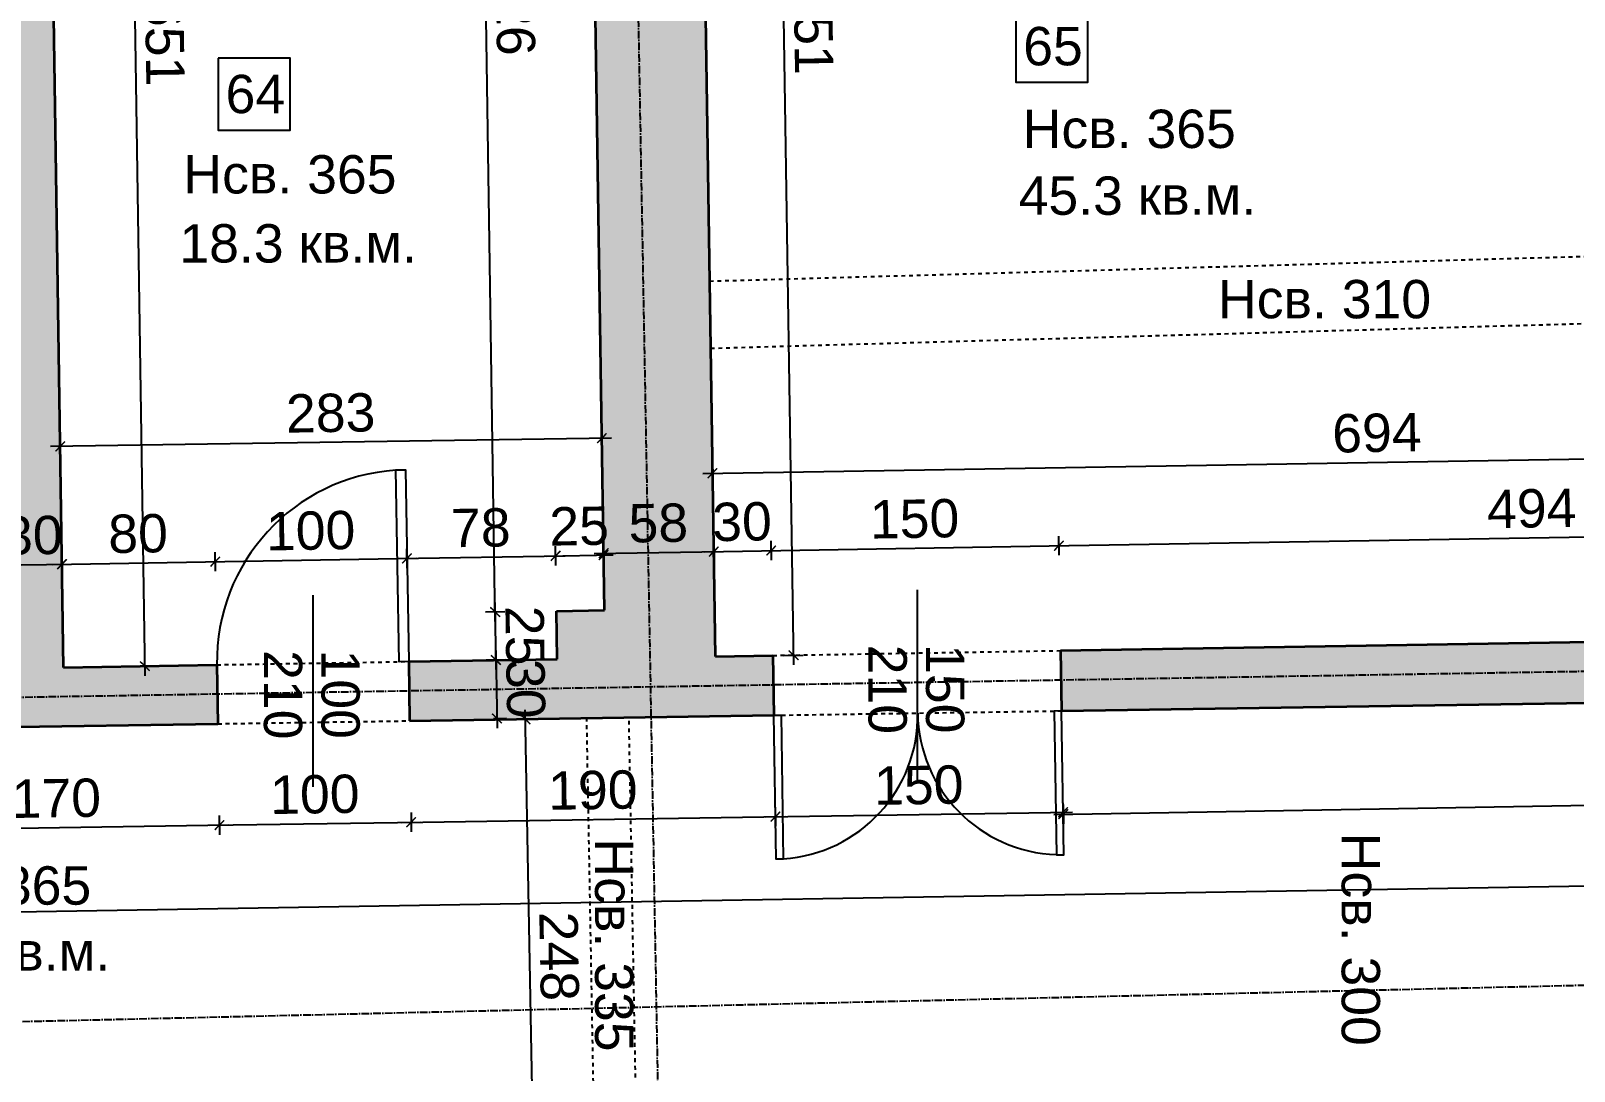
# Model space of a CAD drawing. Header units: inches. Extents: x -72385 to 39588, y -6525 to 66685.
# Drawn here: x -40772 to -39967, y 19958 to 20501 of the extents above; entities that cross this region are included whole.
import ezdxf

# ---------------------------------------------------------------- set-up
doc = ezdxf.new("R2010")
doc.units = ezdxf.units.IN
doc.header["$MEASUREMENT"] = 0
doc.linetypes.add('DashDot', pattern=[0.6, 0.4, -0.1, 0, -0.1])
doc.linetypes.add('Hidden', pattern=[0.4, 0.2, -0.2])
for name, color, linetype, lineweight in [('Врати', 251, 'Continuous', 25), ('Линия на разрез', 252, 'DashDot', 25), ('Надписи Hсв', 252, 'Continuous', 25), ('Надписи врати', 252, 'Continuous', 25), ('Надписи коти вътрешни', 252, 'Continuous', 25), ('Надписи номера на пом.', 252, 'Continuous', 25), ('Надписи площ', 252, 'Continuous', 25), ('Оси', 252, 'DashDot', 25), ('Пунктир', 253, 'Hidden', 25), ('Разрезни линии', 7, 'Continuous', 35), ('Щрих стени', 254, 'Continuous', 25)]:
    doc.layers.add(name, color=color, linetype=linetype, lineweight=lineweight)
doc.styles.add('Arial Regular', font='arial.ttf')
doc.styles.get("Standard").update_dxf_attribs({"font": 'arial.ttf'})
doc.dimstyles.new('Annotative', dxfattribs={"dimscale": 0, "dimtxt": 20, "dimasz": 5, "dimexe": 5, "dimexo": 5, "dimgap": 5, "dimtad": 1, "dimdec": 0, "dimzin": 0, "dimdsep": 46, "dimtxsty": 'Standard', "dimblk": 'ARCHTICK', "dimcen": 5, "dimdle": 5, "dimadec": 0, "dimazin": 0, "dimtfac": 1, "dimtdec": 0, "dimtofl": 0, "dimtmove": 0, "dimatfit": 3, "dimldrblk": 'ARCHTICK', "dimfxl": 5, "dimfxlon": 1, "dimtolj": 1, "dimtzin": 0, "dimarcsym": 1})

# ---------------------------------------------------------------- blocks, each defined once
blk = doc.blocks.new('_ArchTick')
at = {"color": 0, "linetype": 'ByBlock', "const_width": 0.15}
blk.add_lwpolyline([(-0.5, -0.5), (0.5, 0.5)], dxfattribs=at)
blk = doc.blocks.new('*D3227')
at = {"layer": 'Defpoints', "color": 0, "ltscale": 50, "transparency": 16777216}
for p in [(-40721.95, 20820.15), (-40764.36, 20819.51), (-40754.5, 20168.78)]:
    blk.add_point(p, dxfattribs=at)
at = {"layer": 'Надписи коти вътрешни', "color": 0, "lineweight": -2, "ltscale": 50, "transparency": 16777216}
for p, q in [((-40726.95, 20820.07), (-40716.95, 20820.22)), ((-40712.02, 20164.42), (-40722.03, 20825.15)), ((-40717.09, 20169.35), (-40707.09, 20169.5))]:
    blk.add_line(p, q, dxfattribs=at)
at = {"layer": 'Надписи коти вътрешни', "color": 0, "lineweight": -2, "ltscale": 50, "transparency": 16777216, "xscale": 5, "yscale": 5, "zscale": 5}
for p, rotation in [((-40721.95, 20820.15), 90.86820834807465), ((-40712.09, 20169.42), 270.8682083480746)]:
    blk.add_blockref('_ArchTick', p, dxfattribs=dict(at, rotation=rotation))
at = {"layer": 'Надписи коти вътрешни', "color": 0, "ltscale": 50, "transparency": 16777216, "insert": (-40701.81, 20495.02), "char_height": 20, "attachment_point": 5, "rotation": 270.86821}
blk.add_mtext('\\A1;651', dxfattribs=at)
blk = doc.blocks.new('*D3228')
at = {"layer": 'Defpoints', "color": 0, "ltscale": 50, "transparency": 16777216}
for p in [(-40538.91, 20823.88), (-40481.9, 20824.74), (-40472.41, 20198.52)]:
    blk.add_point(p, dxfattribs=at)
at = {"layer": 'Надписи коти вътрешни', "color": 0, "lineweight": -2, "ltscale": 50, "transparency": 16777216}
for p, q in [((-40529.35, 20192.65), (-40538.99, 20828.88)), ((-40533.91, 20823.96), (-40543.91, 20823.8)), ((-40524.42, 20197.73), (-40534.42, 20197.58))]:
    blk.add_line(p, q, dxfattribs=at)
at = {"layer": 'Надписи коти вътрешни', "color": 0, "lineweight": -2, "ltscale": 50, "transparency": 16777216, "xscale": 5, "yscale": 5, "zscale": 5}
for p, rotation in [((-40538.91, 20823.88), 90.86820834807425), ((-40529.42, 20197.65), 270.8682083480742)]:
    blk.add_blockref('_ArchTick', p, dxfattribs=dict(at, rotation=rotation))
at = {"layer": 'Надписи коти вътрешни', "color": 0, "ltscale": 50, "transparency": 16777216, "insert": (-40518.96, 20511), "char_height": 20, "attachment_point": 5, "rotation": 270.86821}
blk.add_mtext('\\A1;626', dxfattribs=at)
blk = doc.blocks.new('*D3229')
at = {"layer": 'Defpoints', "color": 0, "ltscale": 50, "transparency": 16777216}
for p in [(-40529.42, 20197.61), (-40497.41, 20198.1), (-40497.03, 20173.1)]:
    blk.add_point(p, dxfattribs=at)
at = {"layer": 'Надписи коти вътрешни', "color": 0, "lineweight": -2, "ltscale": 50, "transparency": 16777216}
for p, q in [((-40528.97, 20167.62), (-40529.5, 20202.61)), ((-40524.42, 20197.69), (-40534.42, 20197.54)), ((-40524.05, 20172.69), (-40534.04, 20172.54))]:
    blk.add_line(p, q, dxfattribs=at)
at = {"layer": 'Надписи коти вътрешни', "color": 0, "lineweight": -2, "ltscale": 50, "transparency": 16777216, "xscale": 5, "yscale": 5, "zscale": 5}
for p, rotation in [((-40529.42, 20197.61), 90.86820834807865), ((-40529.04, 20172.62), 270.8682083480787)]:
    blk.add_blockref('_ArchTick', p, dxfattribs=dict(at, rotation=rotation))
at = {"layer": 'Надписи коти вътрешни', "color": 0, "ltscale": 50, "transparency": 16777216, "insert": (-40514.02, 20185.34), "char_height": 20, "attachment_point": 5, "rotation": 270.86821}
blk.add_mtext('\\A1;25', dxfattribs=at)
blk = doc.blocks.new('*D3230')
at = {"layer": 'Defpoints', "color": 0, "ltscale": 50, "transparency": 16777216}
for p in [(-40472.9, 20227.33), (-40497.41, 20198.1), (-40472.41, 20198.52)]:
    blk.add_point(p, dxfattribs=at)
at = {"layer": 'Надписи коти вътрешни', "color": 0, "lineweight": -2, "ltscale": 50, "transparency": 16777216}
for p, q in [((-40472.81, 20222.33), (-40472.98, 20232.33)), ((-40502.89, 20226.82), (-40467.9, 20227.41)), ((-40497.81, 20221.91), (-40497.98, 20231.91))]:
    blk.add_line(p, q, dxfattribs=at)
at = {"layer": 'Надписи коти вътрешни', "color": 0, "lineweight": -2, "ltscale": 50, "transparency": 16777216, "xscale": 5, "yscale": 5, "zscale": 5}
for p, rotation in [((-40497.89, 20226.91), 180.9616306035134), ((-40472.9, 20227.33), 0.9616306035133793)]:
    blk.add_blockref('_ArchTick', p, dxfattribs=dict(at, rotation=rotation))
at = {"layer": 'Надписи коти вътрешни', "color": 0, "ltscale": 50, "transparency": 16777216, "insert": (-40485.65, 20242.33), "char_height": 20, "attachment_point": 5, "rotation": 0.96163}
blk.add_mtext('\\A1;25', dxfattribs=at)
blk = doc.blocks.new('*D3231')
at = {"layer": 'Defpoints', "color": 0, "ltscale": 50, "transparency": 16777216}
for p in [(-40497.93, 20226.91), (-40574.52, 20171.8), (-40497.03, 20173.1)]:
    blk.add_point(p, dxfattribs=at)
at = {"layer": 'Надписи коти вътрешни', "color": 0, "lineweight": -2, "ltscale": 50, "transparency": 16777216}
for p, q in [((-40580.42, 20225.52), (-40492.94, 20226.99)), ((-40575.34, 20220.61), (-40575.51, 20230.61)), ((-40497.85, 20221.91), (-40498.02, 20231.91))]:
    blk.add_line(p, q, dxfattribs=at)
at = {"layer": 'Надписи коти вътрешни', "color": 0, "lineweight": -2, "ltscale": 50, "transparency": 16777216, "xscale": 5, "yscale": 5, "zscale": 5}
for p, rotation in [((-40575.42, 20225.61), 180.9616306035213), ((-40497.93, 20226.91), 0.9616306035212925)]:
    blk.add_blockref('_ArchTick', p, dxfattribs=dict(at, rotation=rotation))
at = {"layer": 'Надписи коти вътрешни', "color": 0, "ltscale": 50, "transparency": 16777216, "insert": (-40536.93, 20241.47), "char_height": 20, "attachment_point": 5, "rotation": 0.96163}
blk.add_mtext('\\A1;78', dxfattribs=at)
blk = doc.blocks.new('*D3232')
at = {"layer": 'Defpoints', "color": 0, "ltscale": 50, "transparency": 16777216}
for p in [(-40575.42, 20225.58), (-40674.51, 20170.12), (-40574.52, 20171.8)]:
    blk.add_point(p, dxfattribs=at)
at = {"layer": 'Надписи коти вътрешни', "color": 0, "lineweight": -2, "ltscale": 50, "transparency": 16777216}
for p, q in [((-40680.41, 20223.81), (-40570.42, 20225.66)), ((-40675.33, 20218.9), (-40675.49, 20228.9)), ((-40575.34, 20220.58), (-40575.51, 20230.57))]:
    blk.add_line(p, q, dxfattribs=at)
at = {"layer": 'Надписи коти вътрешни', "color": 0, "lineweight": -2, "ltscale": 50, "transparency": 16777216, "xscale": 5, "yscale": 5, "zscale": 5}
for p, rotation in [((-40675.41, 20223.9), 180.9616306036161), ((-40575.42, 20225.58), 0.9616306036160602)]:
    blk.add_blockref('_ArchTick', p, dxfattribs=dict(at, rotation=rotation))
at = {"layer": 'Надписи коти вътрешни', "color": 0, "ltscale": 50, "transparency": 16777216, "insert": (-40625.67, 20239.95), "char_height": 20, "attachment_point": 5, "rotation": 0.96163}
blk.add_mtext('\\A1;100', dxfattribs=at)
blk = doc.blocks.new('*D3233')
at = {"layer": 'Defpoints', "color": 0, "ltscale": 50, "transparency": 16777216}
for p in [(-40675.41, 20223.9), (-40754.5, 20168.78), (-40674.51, 20170.12)]:
    blk.add_point(p, dxfattribs=at)
at = {"layer": 'Надписи коти вътрешни', "color": 0, "lineweight": -2, "ltscale": 50, "transparency": 16777216}
for p, q in [((-40755.31, 20217.56), (-40755.48, 20227.55)), ((-40675.33, 20218.9), (-40675.49, 20228.9)), ((-40760.4, 20222.47), (-40670.41, 20223.98))]:
    blk.add_line(p, q, dxfattribs=at)
at = {"layer": 'Надписи коти вътрешни', "color": 0, "lineweight": -2, "ltscale": 50, "transparency": 16777216, "xscale": 5, "yscale": 5, "zscale": 5}
for p, rotation in [((-40755.4, 20222.55), 180.9616306035223), ((-40675.41, 20223.9), 0.9616306035223102)]:
    blk.add_blockref('_ArchTick', p, dxfattribs=dict(at, rotation=rotation))
at = {"layer": 'Надписи коти вътрешни', "color": 0, "ltscale": 50, "transparency": 16777216, "insert": (-40715.66, 20238.43), "char_height": 20, "attachment_point": 5, "rotation": 0.96163}
blk.add_mtext('\\A1;80', dxfattribs=at)
blk = doc.blocks.new('*D4635')
at = {"layer": 'Defpoints', "color": 0, "ltscale": 50, "transparency": 16777216}
for p in [(-40756.24, 20283.98), (-40754.88, 20194.24), (-40472.41, 20198.52)]:
    blk.add_point(p, dxfattribs=at)
at = {"layer": 'Надписи коти вътрешни', "color": 0, "lineweight": -2, "ltscale": 50, "transparency": 16777216}
for p, q in [((-40756.17, 20278.98), (-40756.32, 20288.98)), ((-40473.7, 20283.26), (-40473.85, 20293.26)), ((-40468.77, 20288.33), (-40761.24, 20283.9))]:
    blk.add_line(p, q, dxfattribs=at)
at = {"layer": 'Надписи коти вътрешни', "color": 0, "lineweight": -2, "ltscale": 50, "transparency": 16777216, "xscale": 5, "yscale": 5, "zscale": 5}
for p, rotation in [((-40473.77, 20288.26), 0.868208348074564), ((-40756.24, 20283.98), 180.8682083480745)]:
    blk.add_blockref('_ArchTick', p, dxfattribs=dict(at, rotation=rotation))
at = {"layer": 'Надписи коти вътрешни', "color": 0, "ltscale": 50, "transparency": 16777216, "insert": (-40615.24, 20301.33), "char_height": 20, "attachment_point": 5, "rotation": 0.86821}
blk.add_mtext('\\A1;283', dxfattribs=at)
blk = doc.blocks.new('*D3244')
at = {"layer": 'Defpoints', "color": 0, "ltscale": 50, "transparency": 16777216}
for p in [(-40424.41, 20825.81), (-40383.68, 20826.43), (-40414.54, 20174.48)]:
    blk.add_point(p, dxfattribs=at)
at = {"layer": 'Надписи коти вътрешни', "color": 0, "lineweight": -2, "ltscale": 50, "transparency": 16777216}
for p, q in [((-40373.73, 20170.1), (-40383.75, 20831.43)), ((-40388.68, 20826.35), (-40378.68, 20826.5)), ((-40378.81, 20175.03), (-40368.81, 20175.18))]:
    blk.add_line(p, q, dxfattribs=at)
at = {"layer": 'Надписи коти вътрешни', "color": 0, "lineweight": -2, "ltscale": 50, "transparency": 16777216, "xscale": 5, "yscale": 5, "zscale": 5}
for p, rotation in [((-40383.68, 20826.43), 90.86820834807493), ((-40373.81, 20175.1), 270.8682083480749)]:
    blk.add_blockref('_ArchTick', p, dxfattribs=dict(at, rotation=rotation))
at = {"layer": 'Надписи коти вътрешни', "color": 0, "ltscale": 50, "transparency": 16777216, "insert": (-40363.53, 20501), "char_height": 20, "attachment_point": 5, "rotation": 270.86821}
blk.add_mtext('\\A1;651', dxfattribs=at)
blk = doc.blocks.new('*D3246')
at = {"layer": 'Defpoints', "color": 0, "ltscale": 50, "transparency": 16777216}
for p in [(-39741.76, 20240.48), (-39740.85, 20185.79), (-40234.57, 20177.51)]:
    blk.add_point(p, dxfattribs=at)
at = {"layer": 'Надписи коти вътрешни', "color": 0, "lineweight": -2, "ltscale": 50, "transparency": 16777216}
for p, q in [((-40240.49, 20232.11), (-39736.76, 20240.57)), ((-39741.68, 20235.48), (-39741.85, 20245.48)), ((-40235.4, 20227.19), (-40235.57, 20237.19))]:
    blk.add_line(p, q, dxfattribs=at)
at = {"layer": 'Надписи коти вътрешни', "color": 0, "lineweight": -2, "ltscale": 50, "transparency": 16777216, "xscale": 5, "yscale": 5, "zscale": 5}
for p, rotation in [((-39741.76, 20240.48), 0.9616306035234807), ((-40235.49, 20232.19), 180.9616306035235)]:
    blk.add_blockref('_ArchTick', p, dxfattribs=dict(at, rotation=rotation))
at = {"layer": 'Надписи коти вътрешни', "color": 0, "ltscale": 50, "transparency": 16777216, "insert": (-39988.88, 20251.55), "char_height": 20, "attachment_point": 5, "rotation": 0.96163}
blk.add_mtext('\\A1;494', dxfattribs=at)
blk = doc.blocks.new('*D3247')
at = {"layer": 'Defpoints', "color": 0, "ltscale": 50, "transparency": 16777216}
for p in [(-40235.49, 20232.19), (-40234.57, 20177.51), (-40384.55, 20174.99)]:
    blk.add_point(p, dxfattribs=at)
at = {"layer": 'Надписи коти вътрешни', "color": 0, "lineweight": -2, "ltscale": 50, "transparency": 16777216}
for p, q in [((-40390.46, 20229.59), (-40230.49, 20232.28)), ((-40385.38, 20224.68), (-40385.55, 20234.68)), ((-40235.4, 20227.19), (-40235.57, 20237.19))]:
    blk.add_line(p, q, dxfattribs=at)
at = {"layer": 'Надписи коти вътрешни', "color": 0, "lineweight": -2, "ltscale": 50, "transparency": 16777216, "xscale": 5, "yscale": 5, "zscale": 5}
for p, rotation in [((-40385.47, 20229.68), 180.9616306035258), ((-40235.49, 20232.19), 0.9616306035258471)]:
    blk.add_blockref('_ArchTick', p, dxfattribs=dict(at, rotation=rotation))
at = {"layer": 'Надписи коти вътрешни', "color": 0, "ltscale": 50, "transparency": 16777216, "insert": (-40310.73, 20246.14), "char_height": 20, "attachment_point": 5, "rotation": 0.96163}
blk.add_mtext('\\A1;150', dxfattribs=at)
blk = doc.blocks.new('*D3248')
at = {"layer": 'Defpoints', "color": 0, "ltscale": 50, "transparency": 16777216}
for p in [(-40385.47, 20229.68), (-40414.54, 20174.48), (-40384.55, 20174.99)]:
    blk.add_point(p, dxfattribs=at)
at = {"layer": 'Надписи коти вътрешни', "color": 0, "lineweight": -2, "ltscale": 50, "transparency": 16777216}
for p, q in [((-40415.38, 20224.17), (-40415.54, 20234.17)), ((-40385.38, 20224.68), (-40385.55, 20234.68)), ((-40420.46, 20229.09), (-40380.47, 20229.76))]:
    blk.add_line(p, q, dxfattribs=at)
at = {"layer": 'Надписи коти вътрешни', "color": 0, "lineweight": -2, "ltscale": 50, "transparency": 16777216, "xscale": 5, "yscale": 5, "zscale": 5}
for p, rotation in [((-40385.47, 20229.68), 0.9616306035256053), ((-40415.46, 20229.17), 180.9616306035256)]:
    blk.add_blockref('_ArchTick', p, dxfattribs=dict(at, rotation=rotation))
at = {"layer": 'Надписи коти вътрешни', "color": 0, "ltscale": 50, "transparency": 16777216, "insert": (-40400.72, 20244.64), "char_height": 20, "attachment_point": 5, "rotation": 0.96163}
blk.add_mtext('\\A1;30', dxfattribs=at)
blk = doc.blocks.new('*D3308')
at = {"layer": 'Defpoints', "color": 0, "ltscale": 50, "transparency": 16777216}
for p in [(-40843.68, 20136.8), (-40674.04, 20139.38), (-40673.23, 20086.52)]:
    blk.add_point(p, dxfattribs=at)
at = {"layer": 'Надписи коти вътрешни', "color": 0, "lineweight": -2, "ltscale": 50, "transparency": 16777216}
for p, q in [((-40842.95, 20088.94), (-40842.8, 20078.94)), ((-40673.31, 20091.52), (-40673.16, 20081.52)), ((-40847.87, 20083.86), (-40668.23, 20086.6))]:
    blk.add_line(p, q, dxfattribs=at)
at = {"layer": 'Надписи коти вътрешни', "color": 0, "lineweight": -2, "ltscale": 50, "transparency": 16777216, "xscale": 5, "yscale": 5, "zscale": 5}
for p, rotation in [((-40673.23, 20086.52), 0.8724172447137848), ((-40842.87, 20083.94), 180.8724172447138)]:
    blk.add_blockref('_ArchTick', p, dxfattribs=dict(at, rotation=rotation))
at = {"layer": 'Надписи коти вътрешни', "color": 0, "ltscale": 50, "transparency": 16777216, "insert": (-40758.29, 20100.44), "char_height": 20, "attachment_point": 5, "rotation": 0.87242}
blk.add_mtext('\\A1;170', dxfattribs=at)
blk = doc.blocks.new('*D3309')
at = {"layer": 'Defpoints', "color": 0, "ltscale": 50, "transparency": 16777216}
for p in [(-40674.04, 20139.38), (-40574.05, 20140.9), (-40573.25, 20088.04)]:
    blk.add_point(p, dxfattribs=at)
at = {"layer": 'Надписи коти вътрешни', "color": 0, "lineweight": -2, "ltscale": 50, "transparency": 16777216}
for p, q in [((-40678.23, 20086.45), (-40568.25, 20088.12)), ((-40673.31, 20091.52), (-40673.16, 20081.52)), ((-40573.32, 20093.04), (-40573.17, 20083.05))]:
    blk.add_line(p, q, dxfattribs=at)
at = {"layer": 'Надписи коти вътрешни', "color": 0, "lineweight": -2, "ltscale": 50, "transparency": 16777216, "xscale": 5, "yscale": 5, "zscale": 5}
for p, rotation in [((-40673.23, 20086.52), 180.872417244711), ((-40573.25, 20088.04), 0.8724172447110494)]:
    blk.add_blockref('_ArchTick', p, dxfattribs=dict(at, rotation=rotation))
at = {"layer": 'Надписи коти вътрешни', "color": 0, "ltscale": 50, "transparency": 16777216, "insert": (-40623.47, 20102.49), "char_height": 20, "attachment_point": 5, "rotation": 0.87242}
blk.add_mtext('\\A1;100', dxfattribs=at)
blk = doc.blocks.new('*D3310')
at = {"layer": 'Defpoints', "color": 0, "ltscale": 50, "transparency": 16777216}
for p in [(-40384.07, 20143.8), (-40574.05, 20140.9), (-40383.27, 20090.94)]:
    blk.add_point(p, dxfattribs=at)
at = {"layer": 'Надписи коти вътрешни', "color": 0, "lineweight": -2, "ltscale": 50, "transparency": 16777216}
for p, q in [((-40383.34, 20095.94), (-40383.19, 20085.94)), ((-40578.24, 20087.97), (-40378.27, 20091.01)), ((-40573.32, 20093.04), (-40573.17, 20083.05))]:
    blk.add_line(p, q, dxfattribs=at)
at = {"layer": 'Надписи коти вътрешни', "color": 0, "lineweight": -2, "ltscale": 50, "transparency": 16777216, "xscale": 5, "yscale": 5, "zscale": 5}
for p, rotation in [((-40573.25, 20088.04), 180.8724172447136), ((-40383.27, 20090.94), 0.872417244713632)]:
    blk.add_blockref('_ArchTick', p, dxfattribs=dict(at, rotation=rotation))
at = {"layer": 'Надписи коти вътрешни', "color": 0, "ltscale": 50, "transparency": 16777216, "insert": (-40478.49, 20104.7), "char_height": 20, "attachment_point": 5, "rotation": 0.87242}
blk.add_mtext('\\A1;190', dxfattribs=at)
blk = doc.blocks.new('*D3311')
at = {"layer": 'Defpoints', "color": 0, "ltscale": 50, "transparency": 16777216}
for p in [(-40384.07, 20143.8), (-40234.09, 20146.08), (-40233.28, 20093.22)]:
    blk.add_point(p, dxfattribs=at)
at = {"layer": 'Надписи коти вътрешни', "color": 0, "lineweight": -2, "ltscale": 50, "transparency": 16777216}
for p, q in [((-40383.34, 20095.94), (-40383.19, 20085.94)), ((-40233.36, 20098.22), (-40233.21, 20088.22)), ((-40388.27, 20090.86), (-40228.29, 20093.3))]:
    blk.add_line(p, q, dxfattribs=at)
at = {"layer": 'Надписи коти вътрешни', "color": 0, "lineweight": -2, "ltscale": 50, "transparency": 16777216, "xscale": 5, "yscale": 5, "zscale": 5}
for p, rotation in [((-40233.28, 20093.22), 0.8724172437715263), ((-40383.27, 20090.94), 180.8724172437716)]:
    blk.add_blockref('_ArchTick', p, dxfattribs=dict(at, rotation=rotation))
at = {"layer": 'Надписи коти вътрешни', "color": 0, "ltscale": 50, "transparency": 16777216, "insert": (-40308.51, 20107.29), "char_height": 20, "attachment_point": 5, "rotation": 0.87242}
blk.add_mtext('\\A1;150', dxfattribs=at)
blk = doc.blocks.new('*D3312')
at = {"layer": 'Defpoints', "color": 0, "ltscale": 50, "transparency": 16777216}
for p in [(-39006.79, 20166.98), (-40234.09, 20146.08), (-39005.87, 20113.12)]:
    blk.add_point(p, dxfattribs=at)
at = {"layer": 'Надписи коти вътрешни', "color": 0, "lineweight": -2, "ltscale": 50, "transparency": 16777216}
for p, q in [((-40238.17, 20092.13), (-39000.87, 20113.2)), ((-39005.96, 20118.12), (-39005.79, 20108.12)), ((-40233.26, 20097.22), (-40233.09, 20087.22))]:
    blk.add_line(p, q, dxfattribs=at)
at = {"layer": 'Надписи коти вътрешни', "color": 0, "lineweight": -2, "ltscale": 50, "transparency": 16777216, "xscale": 5, "yscale": 5, "zscale": 5}
for p, rotation in [((-39005.87, 20113.12), 0.9756411943492627), ((-40233.17, 20092.22), 180.9756411943493)]:
    blk.add_blockref('_ArchTick', p, dxfattribs=dict(at, rotation=rotation))
at = {"layer": 'Надписи коти вътрешни', "color": 0, "ltscale": 50, "transparency": 16777216, "insert": (-39619.78, 20117.71), "char_height": 20, "attachment_point": 5, "rotation": 0.97564}
blk.add_mtext('\\A1;1227', dxfattribs=at)
blk = doc.blocks.new('*D4644')
at = {"layer": 'Defpoints', "color": 0, "ltscale": 50, "transparency": 16777216}
for p in [(-38749.65, 20171.75), (-41053.52, 20133.6), (-38748.04, 20074.92)]:
    blk.add_point(p, dxfattribs=at)
at = {"layer": 'Надписи коти вътрешни', "color": 0, "lineweight": -2, "ltscale": 50, "transparency": 16777216}
for p, q in [((-38748.13, 20079.92), (-38747.96, 20069.92)), ((-41056.92, 20036.69), (-38743.04, 20075)), ((-41052, 20041.78), (-41051.84, 20031.78))]:
    blk.add_line(p, q, dxfattribs=at)
at = {"layer": 'Надписи коти вътрешни', "color": 0, "lineweight": -2, "ltscale": 50, "transparency": 16777216, "xscale": 5, "yscale": 5, "zscale": 5}
for p, rotation in [((-38748.04, 20074.92), 0.9485552265700729), ((-41051.92, 20036.78), 180.9485552265701)]:
    blk.add_blockref('_ArchTick', p, dxfattribs=dict(at, rotation=rotation))
at = {"layer": 'Надписи коти вътрешни', "color": 0, "ltscale": 50, "transparency": 16777216, "insert": (-39900.23, 20071.07), "char_height": 20, "attachment_point": 5, "rotation": 0.94856}
blk.add_mtext('\\A1;2304', dxfattribs=at)
blk = doc.blocks.new('*D3381')
at = {"layer": 'Defpoints', "color": 0, "ltscale": 50, "transparency": 16777216}
for p in [(-40513.62, 20141.67), (-40459.66, 20142.65), (-40455.16, 19894.98)]:
    blk.add_point(p, dxfattribs=at)
at = {"layer": 'Надписи коти вътрешни', "color": 0, "lineweight": -2, "ltscale": 50, "transparency": 16777216}
for p, q in [((-40509.03, 19889), (-40513.71, 20146.67)), ((-40508.62, 20141.76), (-40518.62, 20141.58)), ((-40504.13, 19894.09), (-40514.12, 19893.91))]:
    blk.add_line(p, q, dxfattribs=at)
at = {"layer": 'Надписи коти вътрешни', "color": 0, "lineweight": -2, "ltscale": 50, "transparency": 16777216, "xscale": 5, "yscale": 5, "zscale": 5}
for p, rotation in [((-40513.62, 20141.67), 91.04008502051329), ((-40509.12, 19894), 271.0400850205133)]:
    blk.add_blockref('_ArchTick', p, dxfattribs=dict(at, rotation=rotation))
at = {"layer": 'Надписи коти вътрешни', "color": 0, "ltscale": 50, "transparency": 16777216, "insert": (-40496.16, 20018.11), "char_height": 20, "attachment_point": 5, "rotation": 271.04009}
blk.add_mtext('\\A1;248', dxfattribs=at)
blk = doc.blocks.new('*D7480')
at = {"layer": 'Defpoints', "color": 0, "ltscale": 50, "transparency": 16777216}
for p in [(-39722.62, 20281.48), (-39721.04, 20185.98), (-40414.54, 20174.48)]:
    blk.add_point(p, dxfattribs=at)
at = {"layer": 'Надписи коти вътрешни', "color": 0, "lineweight": -2, "ltscale": 50, "transparency": 16777216}
for p, q in [((-40421.13, 20269.91), (-39717.62, 20281.57)), ((-39722.54, 20276.48), (-39722.7, 20286.48)), ((-40416.04, 20264.99), (-40416.21, 20274.99))]:
    blk.add_line(p, q, dxfattribs=at)
at = {"layer": 'Надписи коти вътрешни', "color": 0, "lineweight": -2, "ltscale": 50, "transparency": 16777216, "xscale": 5, "yscale": 5, "zscale": 5}
for p, rotation in [((-39722.62, 20281.48), 0.9494630320525418), ((-40416.13, 20269.99), 180.9494630320525)]:
    blk.add_blockref('_ArchTick', p, dxfattribs=dict(at, rotation=rotation))
at = {"layer": 'Надписи коти вътрешни', "color": 0, "ltscale": 50, "transparency": 16777216, "insert": (-40069.62, 20290.95), "char_height": 20, "attachment_point": 5, "rotation": 0.94946}
blk.add_mtext('\\A1;694', dxfattribs=at)
blk = doc.blocks.new('*D7481')
at = {"layer": 'Defpoints', "color": 0, "ltscale": 10, "transparency": 16777216}
for p in [(-40473.37, 20261.41), (-40415.87, 20262.28), (-40415.37, 20229.17)]:
    blk.add_point(p, dxfattribs=at)
at = {"layer": 'Надписи коти вътрешни', "color": 0, "lineweight": -2, "ltscale": 10, "transparency": 16777216}
for p, q in [((-40472.94, 20233.29), (-40472.79, 20223.3)), ((-40415.45, 20234.17), (-40415.3, 20224.17)), ((-40477.86, 20228.22), (-40410.37, 20229.24))]:
    blk.add_line(p, q, dxfattribs=at)
at = {"layer": 'Надписи коти вътрешни', "color": 0, "lineweight": -2, "ltscale": 10, "transparency": 16777216, "xscale": 5, "yscale": 5, "zscale": 5}
for p, rotation in [((-40472.86, 20228.29), 180.8682083480762), ((-40415.37, 20229.17), 0.8682083480761617)]:
    blk.add_blockref('_ArchTick', p, dxfattribs=dict(at, rotation=rotation))
at = {"layer": 'Надписи коти вътрешни', "color": 0, "ltscale": 10, "transparency": 16777216, "insert": (-40444.35, 20243.94), "char_height": 20, "attachment_point": 5, "rotation": 0.86821}
blk.add_mtext('\\A1;58', dxfattribs=at)
blk = doc.blocks.new('*D7482')
at = {"layer": 'Defpoints', "color": 0, "ltscale": 10, "transparency": 16777216}
for p in [(-40785.45, 20231.57), (-40755.45, 20232.02), (-40755.31, 20222.55)]:
    blk.add_point(p, dxfattribs=at)
at = {"layer": 'Надписи коти вътрешни', "color": 0, "lineweight": -2, "ltscale": 10, "transparency": 16777216}
for p, q in [((-40785.37, 20226.57), (-40785.23, 20217.09)), ((-40755.38, 20227.02), (-40755.23, 20217.55)), ((-40790.31, 20222.02), (-40750.31, 20222.62))]:
    blk.add_line(p, q, dxfattribs=at)
at = {"layer": 'Надписи коти вътрешни', "color": 0, "lineweight": -2, "ltscale": 10, "transparency": 16777216, "xscale": 5, "yscale": 5, "zscale": 5}
for p, rotation in [((-40785.31, 20222.09), 180.8682083480676), ((-40755.31, 20222.55), 0.8682083480675613)]:
    blk.add_blockref('_ArchTick', p, dxfattribs=dict(at, rotation=rotation))
at = {"layer": 'Надписи коти вътрешни', "color": 0, "ltscale": 10, "transparency": 16777216, "insert": (-40770.54, 20237.54), "char_height": 20, "attachment_point": 5, "rotation": 0.86821}
blk.add_mtext('\\A1;30', dxfattribs=at)
blk = doc.blocks.new('*D7497')
at = {"layer": 'Defpoints', "color": 0, "ltscale": 10, "transparency": 16777216}
for p in [(-40535.78, 20172.45), (-40535.24, 20142.02), (-40528.5, 20142.14)]:
    blk.add_point(p, dxfattribs=at)
at = {"layer": 'Надписи коти вътрешни', "color": 0, "lineweight": -2, "ltscale": 10, "transparency": 16777216}
for p, q in [((-40529.13, 20177.57), (-40528.42, 20137.14)), ((-40530.78, 20172.54), (-40524.05, 20172.66)), ((-40530.24, 20142.11), (-40523.51, 20142.23))]:
    blk.add_line(p, q, dxfattribs=at)
at = {"layer": 'Надписи коти вътрешни', "color": 0, "lineweight": -2, "ltscale": 10, "transparency": 16777216, "xscale": 5, "yscale": 5, "zscale": 5}
for p, rotation in [((-40529.04, 20172.57), 91.01603051779395), ((-40528.5, 20142.14), 271.016030517794)]:
    blk.add_blockref('_ArchTick', p, dxfattribs=dict(at, rotation=rotation))
at = {"layer": 'Надписи коти вътрешни', "color": 0, "ltscale": 10, "transparency": 16777216, "insert": (-40513.56, 20157.63), "char_height": 20, "attachment_point": 5, "rotation": 271.01603}
blk.add_mtext('\\A1;30', dxfattribs=at)

msp = doc.modelspace()

# ---------------------------------------------------------------- hatches: boundary and pattern name
at = {"layer": 'Щрих стени', "ltscale": 10}
h = msp.add_hatch(color=256, dxfattribs=at)
h.dxf.hatch_style = 1
h.paths.add_polyline_path([(-41279.34, 20173.07), (-41324.33, 20172.4), (-41328.53, 20387.36), (-41346.02, 20387.02), (-41341.83, 20172.14), (-41653.81, 20167.52), (-41655.38, 20253.34), (-41690.37, 20252.7), (-41687.36, 20087.73), (-41652.37, 20088.37), (-41653.49, 20150.02), (-41279.08, 20155.57)])
h.paths.add_polyline_path([(-41004.12, 20164.59), (-41029.12, 20164.17), (-41029.6, 20189.16), (-41054.6, 20188.74), (-41056.65, 20293.72), (-41086.64, 20293.14), (-41084.36, 20175.96), (-41179.35, 20174.55), (-41179.09, 20157.06), (-41084.02, 20158.47), (-41078.32, 19866.67), (-41648.09, 19853.41), (-41649.64, 19938.39), (-41684.63, 19937.76), (-41682.53, 19822.6), (-40957.66, 19839.47), (-40958.35, 19869.47), (-41048.33, 19867.37), (-41053.52, 20133.6), (-41003.66, 20134.36)])
h.paths.add_polyline_path([(-40655.39, 20851.53), (-40769.53, 20849.42), (-40770.15, 20870.63), (-40805.13, 20870.17), (-40804.66, 20853.77), (-40844.65, 20853.02), (-40844.52, 20848.02), (-40867.39, 20847.6), (-40866.83, 20817.61), (-40794.35, 20818.95), (-40784.49, 20168.28), (-40844.14, 20167.27), (-40843.68, 20136.8), (-40674.04, 20139.38), (-40674.51, 20170.12), (-40754.5, 20168.78), (-40764.36, 20819.51), (-40654.84, 20821.54)])
h.paths.add_polyline_path([(-40384.55, 20174.99), (-40414.54, 20174.48), (-40424.41, 20825.81), (-40409.88, 20826.08), (-40410.43, 20856.07), (-40505.42, 20854.31), (-40504.86, 20824.32), (-40481.9, 20824.74), (-40472.41, 20198.52), (-40497.41, 20198.1), (-40497.03, 20173.1), (-40574.52, 20171.8), (-40574.05, 20140.9), (-40384.07, 20143.8)])
h.paths.add_polyline_path([(-40683.43, 19875.87), (-40808.4, 19872.96), (-40807.7, 19842.97), (-40682.73, 19845.88)])
h.paths.add_polyline_path([(-40408.82, 19895.99), (-40455.16, 19894.98), (-40454.84, 19881.19), (-40533.47, 19879.36), (-40532.77, 19849.37), (-40407.81, 19852.28)])
h.paths.add_polyline_path([(-40133.89, 19902.02), (-40258.86, 19899.28), (-40257.85, 19855.77), (-40132.88, 19858.68)])
h.paths.add_polyline_path([(-39857.95, 19865.08), (-39858.95, 19908.04), (-39983.92, 19905.3), (-39982.92, 19862.17)])
h.paths.add_polyline_path([(-39006.79, 20166.98), (-39007.62, 20211.97), (-39678.47, 20199.53), (-39684.31, 20824.53), (-39674.73, 20824.71), (-39675.56, 20869.7), (-39770.54, 20867.94), (-39769.99, 20837.94), (-39726.95, 20838.74), (-39721.04, 20206.13), (-39741.03, 20205.79), (-39740.85, 20185.79), (-40234.57, 20177.51), (-40234.09, 20146.08), (-39675.38, 20154.59)])
h.paths.add_polyline_path([(-39584.02, 19914.06), (-39708.99, 19911.32), (-39707.99, 19868.57), (-39583.03, 19871.48)])
h.paths.add_polyline_path([(-39920.52, 20865.16), (-40015.5, 20863.4), (-40014.95, 20833.4), (-39919.96, 20835.16)], flags=17)
h.paths.add_polyline_path([(-40165.48, 20860.62), (-40260.46, 20858.86), (-40259.9, 20828.86), (-40164.92, 20830.62)])

# ---------------------------------------------------------------- linework, layer by layer
at = {"layer": 'Врати', "ltscale": 50}
for points in [[(-40574.52, 20171.8), (-40579.52, 20171.72), (-40581.2, 20271.7), (-40576.2, 20271.79)], [(-40384.07, 20143.8), (-40380.32, 20143.85), (-40379.18, 20068.86), (-40382.93, 20068.81)], [(-40234.09, 20146.08), (-40237.84, 20146.02), (-40236.7, 20071.03), (-40232.95, 20071.09)]]:
    msp.add_lwpolyline(points, close=True, dxfattribs=at)
for centre, radius, start, end in [((-40574.52, 20171.8), 100, 93.82761, 180.96163), ((-40384.07, 20143.8), 75, 273.7384, 0.87242), ((-40234.09, 20146.08), 75, 180.87242, 268.00643)]:
    msp.add_arc(centre, radius, start, end, dxfattribs=at)
at = {"layer": 'Линия на разрез', "ltscale": 10}
msp.add_line((-41831.01, 19959.59), (-37548.02, 20059.31), dxfattribs=at)
at = {"layer": 'Надписи врати', "ltscale": 50}
for p, q in [((-40309.28, 20209.27), (-40309.28, 20109.27)), ((-40624.56, 20206.44), (-40624.56, 20106.44))]:
    msp.add_line(p, q, dxfattribs=at)
at = {"layer": 'Надписи номера на пом.', "ltscale": 50}
for points in [[(-40257.92, 20511.33), (-40257.92, 20473.83), (-40220.42, 20473.83), (-40220.42, 20511.33)], [(-40673.89, 20486.4), (-40673.89, 20448.9), (-40636.39, 20448.9), (-40636.39, 20486.4)]]:
    msp.add_lwpolyline(points, close=True, dxfattribs=at)
at = {"layer": 'Оси', "ltscale": 10}
msp.add_line((-40468.02, 21232.57), (-40435.84, 19466.52), dxfattribs=at)
msp.add_lwpolyline([(-42071.06, 20151.76), (-41073.73, 20168.36), (-41073.37, 20148.36), (-38739.82, 20187), (-38742.42, 20412.39), (-38172.87, 20424.13), (-38171.33, 20324.06), (-37336.28, 20336.93)], dxfattribs=at)
at = {"layer": 'Пунктир', "ltscale": 10}
for p, q in [((-40417.51, 20370.16), (-39722.75, 20389.81)), ((-40416.98, 20335.16), (-39722.43, 20354.81)), ((-40384.55, 20174.99), (-40234.57, 20177.51)), ((-40674.51, 20170.12), (-40574.52, 20171.8)), ((-40384.07, 20143.8), (-40234.09, 20146.08)), ((-40674.04, 20139.38), (-40574.05, 20140.9)), ((-40476.91, 19880.68), (-40481.66, 20142.31)), ((-40455.16, 19894.98), (-40459.66, 20142.65))]:
    msp.add_line(p, q, dxfattribs=at)
at = {"layer": 'Разрезни линии', "ltscale": 50}
for p, q in [((-40472.41, 20198.52), (-40481.9, 20824.74)), ((-40414.54, 20174.48), (-40424.41, 20825.81)), ((-40754.5, 20168.78), (-40764.36, 20819.51)), ((-40497.41, 20198.1), (-40472.41, 20198.52)), ((-40497.03, 20173.1), (-40497.41, 20198.1)), ((-40234.57, 20177.51), (-39740.85, 20185.79)), ((-40234.57, 20177.51), (-40234.09, 20146.08)), ((-40754.5, 20168.78), (-40674.51, 20170.12)), ((-40674.51, 20170.12), (-40674.04, 20139.38)), ((-40574.52, 20171.8), (-40497.03, 20173.1)), ((-40574.52, 20171.8), (-40574.05, 20140.9)), ((-40414.54, 20174.48), (-40384.55, 20174.99)), ((-40384.55, 20174.99), (-40384.07, 20143.8)), ((-40234.09, 20146.08), (-39675.38, 20154.59)), ((-40574.05, 20140.9), (-40384.07, 20143.8)), ((-40843.68, 20136.8), (-40674.04, 20139.38))]:
    msp.add_line(p, q, dxfattribs=at)

# ---------------------------------------------------------------- texts
at = {"layer": 'Надписи Hсв', "ltscale": 100, "char_height": 20, "width": 180.4891, "attachment_point": 1, "style": 'Arial Regular'}
for s, insert in [('\\pxt8;Hсв. 365', (-40254.3, 20459.54)), ('\\pxt8;Hсв. 365', (-40691.99, 20435.83)), ('\\pxt8;Hсв. 310', (-40152.46, 20370.76)), ('\\pxt8;Hсв. 365', (-40851.18, 20065.05))]:
    msp.add_mtext(s, dxfattribs=dict(at, insert=insert))
at = {"layer": 'Надписи Hсв', "ltscale": 100, "char_height": 20, "attachment_point": 1, "rotation": 270, "style": 'Arial Regular'}
for s, insert, width in [('\\pxt8;Hсв. 300', (-40068, 20082.58), 180.4891), ('\\pxt8;Hсв. 335', (-40457.36, 20079.59), 189.7144)]:
    msp.add_mtext(s, dxfattribs=dict(at, insert=insert, width=width))
at = {"layer": 'Надписи врати', "ltscale": 100, "char_height": 20, "width": 180.4891, "attachment_point": 1, "rotation": 270, "style": 'Arial Regular'}
for s, insert in [('210', (-40630.05, 20177.78)), ('100', (-40600.05, 20178.09)), ('210', (-40314.76, 20180.61)), ('150', (-40284.76, 20180.92))]:
    msp.add_mtext(s, dxfattribs=dict(at, insert=insert))
at = {"layer": 'Надписи номера на пом.', "ltscale": 100, "char_height": 20, "width": 180.4891, "attachment_point": 1, "style": 'Arial Regular'}
for s, insert in [('\\pxqc;65', (-40328.77, 20502.65)), ('\\pxqc;64', (-40744.74, 20477.71))]:
    msp.add_mtext(s, dxfattribs=dict(at, insert=insert))
at = {"layer": 'Надписи площ', "ltscale": 100, "char_height": 20, "width": 180.4891, "attachment_point": 1, "style": 'Arial Regular'}
for s, insert in [('45.3 кв.м.', (-40256.46, 20424.72)), ('18.3 кв.м.', (-40694.12, 20399.84)), ('57.2 кв.м.', (-40854.07, 20030.7))]:
    msp.add_mtext(s, dxfattribs=dict(at, insert=insert))

# ---------------------------------------------------------------- dimensions: what is measured, and where the dimension line sits
at = {"layer": 'Надписи коти вътрешни', "ltscale": 50}
for p1, p2, distance, picture, middle in [((-40472.41, 20198.52), (-40481.9, 20824.74), 57.02, '*D3228', (-40518.96, 20511)), ((-40414.54, 20174.48), (-40424.41, 20825.81), -40.74, '*D3244', (-40363.53, 20501)), ((-40754.5, 20168.78), (-40764.36, 20819.51), -42.41, '*D3227', (-40701.81, 20495.02)), ((-40472.41, 20198.52), (-40754.88, 20194.24), -89.75, '*D4635', (-40615.24, 20301.33)), ((-40414.54, 20174.48), (-39721.04, 20185.98), 95.52, '*D7480', (-40069.62, 20290.95)), ((-40234.57, 20177.51), (-39740.85, 20185.79), 54.7, '*D3246', (-39988.88, 20251.55)), ((-40384.55, 20174.99), (-40234.57, 20177.51), 54.7, '*D3247', (-40310.73, 20246.14)), ((-40754.5, 20168.78), (-40674.51, 20170.12), 53.78, '*D3233', (-40715.66, 20238.43)), ((-40674.51, 20170.12), (-40574.52, 20171.8), 53.78, '*D3232', (-40625.67, 20239.95)), ((-40574.52, 20171.8), (-40497.03, 20173.1), 53.81, '*D3231', (-40536.93, 20241.47)), ((-41053.52, 20133.6), (-38749.65, 20171.75), -96.84, '*D4644', (-39900.23, 20071.07)), ((-40234.09, 20146.08), (-39006.79, 20166.98), -53.87, '*D3312', (-39619.78, 20117.71)), ((-40574.05, 20140.9), (-40384.07, 20143.8), -52.86, '*D3310', (-40478.49, 20104.7)), ((-40455.16, 19894.98), (-40459.66, 20142.65), 53.97, '*D3381', (-40496.16, 20018.11)), ((-40384.07, 20143.8), (-40234.09, 20146.08), -52.86, '*D3311', (-40308.51, 20107.29)), ((-40843.68, 20136.8), (-40674.04, 20139.38), -52.86, '*D3308', (-40758.29, 20100.44)), ((-40674.04, 20139.38), (-40574.05, 20140.9), -52.86, '*D3309', (-40623.47, 20102.49))]:
    dim = msp.add_aligned_dim(p1=p1, p2=p2, distance=distance, dimstyle='Annotative', override={"dimscale": 0, "dimtix": 0, "dimtofl": 0, "dimtmove": 0, "dimatfit": 3}, dxfattribs=at)
    dim.commit()
    dim.dimension.update_dxf_attribs({"geometry": picture, "text_midpoint": middle})
at = {"layer": 'Надписи коти вътрешни', "ltscale": 10}
dim = msp.add_aligned_dim(p1=(-40473.3668261, 20261.4101651), p2=(-40415.8734275, 20262.2814347), distance=-33.1190572, dimstyle='Annotative', override={"dimscale": 0, "dimtix": 0, "dimtofl": 0, "dimtmove": 0, "dimatfit": 3}, dxfattribs=at)
dim.commit()
dim.dimension.update_dxf_attribs({"geometry": '*D7481', "text_midpoint": (-40444.3487817, 20243.9402584)})
at = {"layer": 'Надписи коти вътрешни', "ltscale": 50}
for base, p1, p2, angle, picture, middle in [((-40385.47, 20229.68), (-40414.54, 20174.48), (-40384.55, 20174.99), 0.96163, '*D3248', (-40400.46, 20229.42)), ((-40472.9, 20227.33), (-40497.41, 20198.1), (-40472.41, 20198.52), 0.96163, '*D3230', (-40485.4, 20227.12)), ((-40529.42, 20197.61), (-40497.03, 20173.1), (-40497.41, 20198.1), 90.86821, '*D3229', (-40529.23, 20185.11))]:
    dim = msp.add_linear_dim(base=base, p1=p1, p2=p2, angle=angle, dimstyle='Annotative', override={"dimscale": 0, "dimtix": 0, "dimtofl": 0, "dimtmove": 0, "dimatfit": 3}, dxfattribs=at)
    dim.commit()
    dim.dimension.update_dxf_attribs({"geometry": picture, "text_midpoint": middle, "dimtype": 129})
at = {"layer": 'Надписи коти вътрешни', "ltscale": 10}
for base, p1, p2, angle, picture, middle in [((-40755.31, 20222.55), (-40785.45, 20231.57), (-40755.45, 20232.02), 0.86821, '*D7482', (-40770.31, 20222.32)), ((-40528.5, 20142.14), (-40535.78, 20172.45), (-40535.24, 20142.02), 271.01603, '*D7497', (-40528.77, 20157.36))]:
    dim = msp.add_linear_dim(base=base, p1=p1, p2=p2, angle=angle, dimstyle='Annotative', override={"dimscale": 0, "dimtix": 0, "dimtofl": 0, "dimtmove": 0, "dimatfit": 3}, dxfattribs=at)
    dim.commit()
    dim.dimension.update_dxf_attribs({"geometry": picture, "text_midpoint": middle, "dimtype": 129})

doc.saveas('drawing.dxf')
